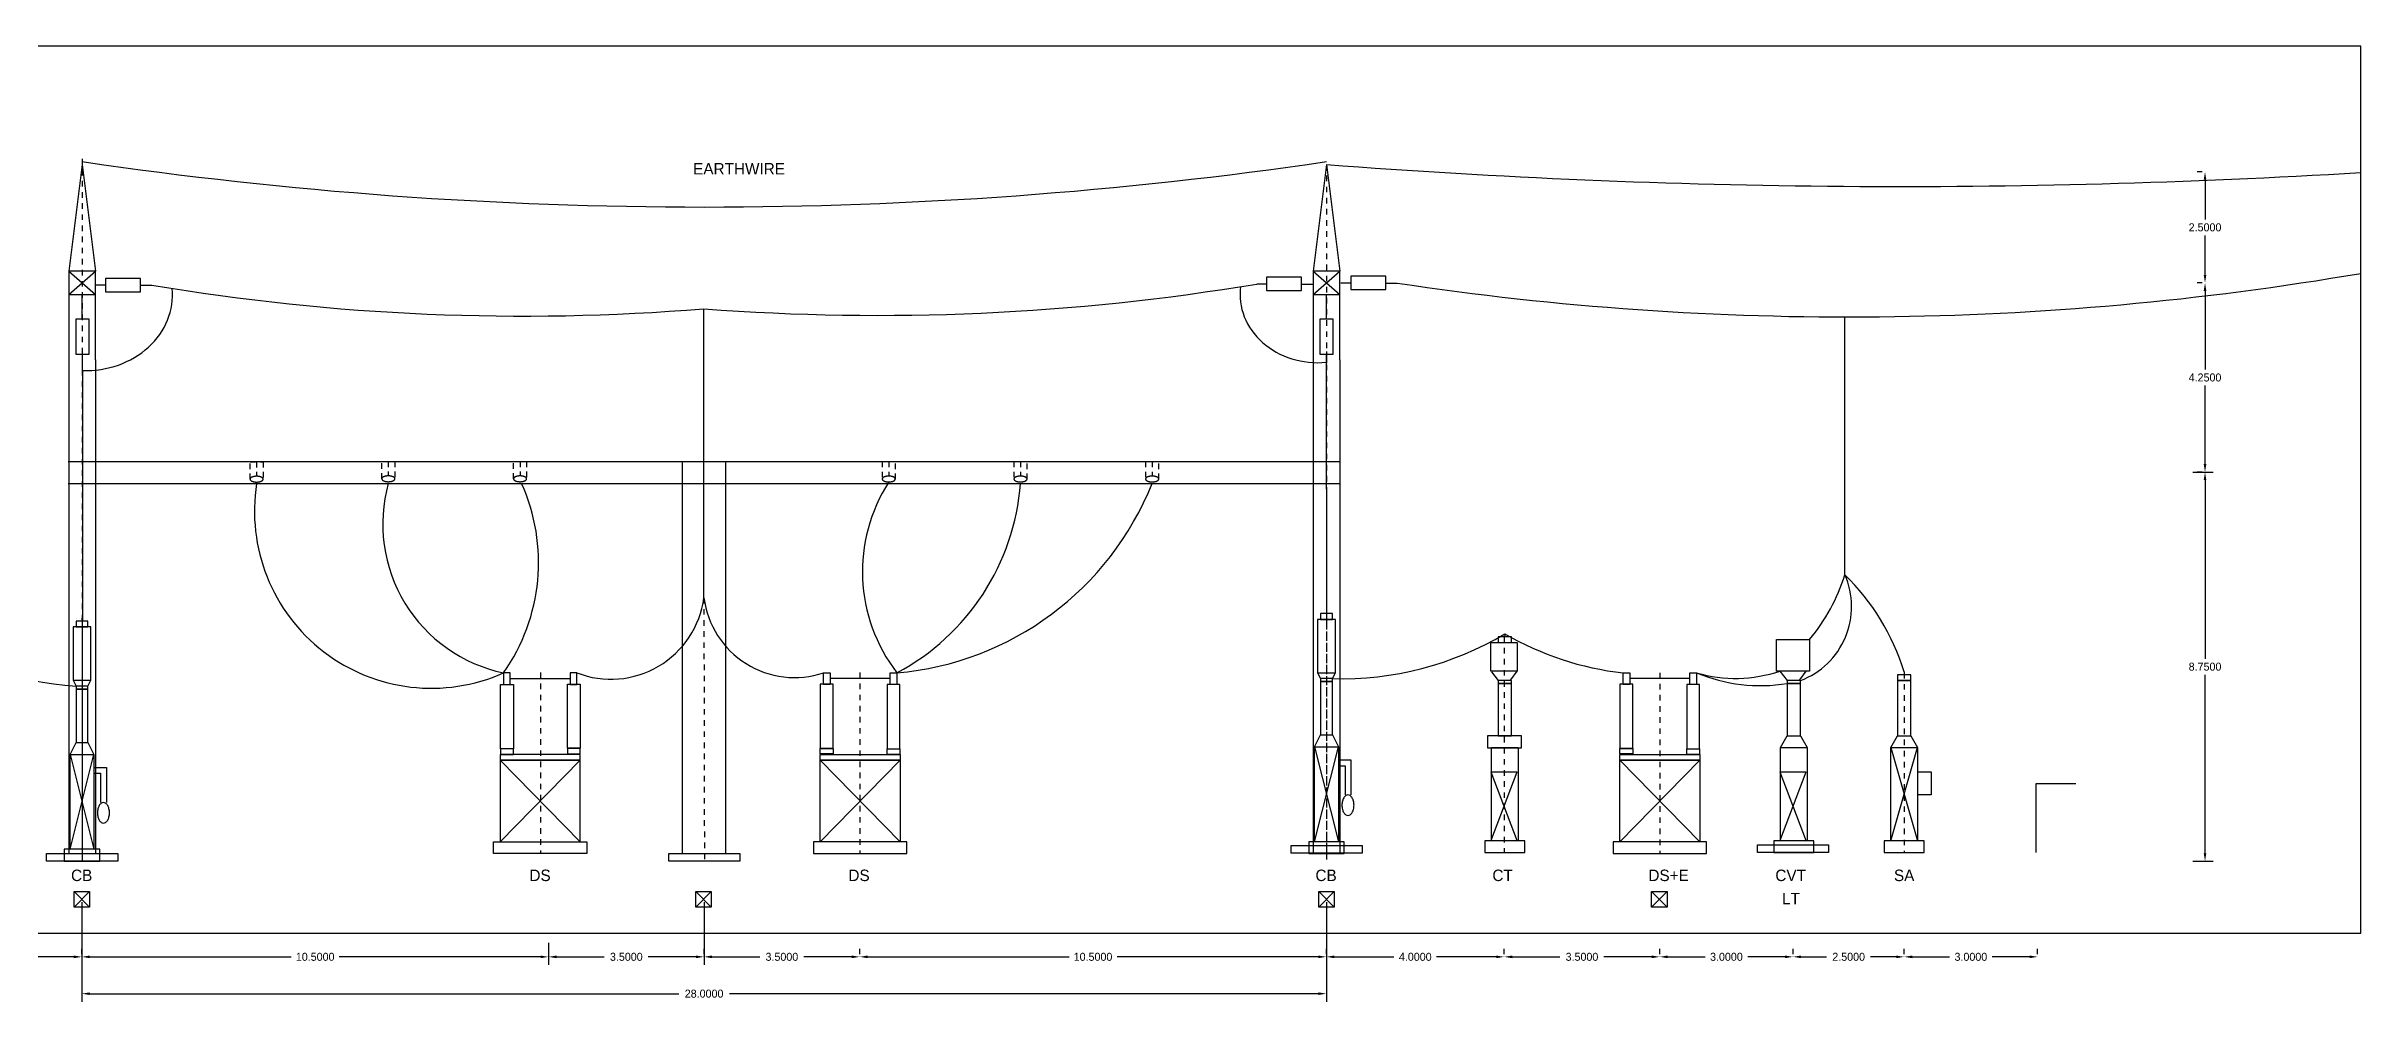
# Model space of a CAD drawing. Extents: x -47.7 to 30.4, y 1.5 to 22.9.
# Drawn here: x -21.6 to 30.4, y 1.5 to 22.9 of the extents above; entities that cross this region are included whole.
import ezdxf

# ---------------------------------------------------------------- set-up
doc = ezdxf.new("R2010")
doc.units = 0
doc.header["$MEASUREMENT"] = 0
doc.linetypes.add('HIDDEN2', pattern=[0.1875, 0.125, -0.0625])
doc.linetypes.add('PUTUS', pattern=[0.25, 0.125, -0.125])
doc.layers.get('0').update_dxf_attribs({"linetype": 'CONTINUOUS'})
doc.layers.get('Defpoints').update_dxf_attribs({"linetype": 'CONTINUOUS'})
doc.dimstyles.get("Standard").update_dxf_attribs({"dimtxt": 0.18, "dimasz": 0.18, "dimexe": 0.18, "dimexo": 0.0625, "dimgap": 0.09, "dimtad": 0, "dimtih": 1, "dimtoh": 1, "dimdec": 4, "dimzin": 0, "dimdsep": 46, "dimtxsty": 'Standard', "dimcen": 0.09, "dimadec": 0, "dimazin": 0, "dimtfac": 1, "dimtdec": 4, "dimtofl": 0, "dimtmove": 0, "dimatfit": 3, "dimfxl": 1, "dimtolj": 1, "dimtzin": 0, "dimarcsym": 0})

# ---------------------------------------------------------------- blocks, each defined once
blk = doc.blocks.new('*D8')
at = {"color": 0, "lineweight": -2, "transparency": 16777216}
for p, q in [((-20.826, 3.704), (-20.826, 1.467)), ((7.174, 3.704), (7.174, 1.467)), ((-20.646, 1.647), (-7.396, 1.647)), ((6.994, 1.647), (-6.256, 1.647))]:
    blk.add_line(p, q, dxfattribs=at)
at = {"color": 0, "transparency": 16777216}
for points in [[(-20.646, 1.677), (-20.646, 1.617), (-20.826, 1.647)], [(6.994, 1.677), (6.994, 1.617), (7.174, 1.647)]]:
    blk.add_solid(points, dxfattribs=at)
at = {"layer": 'Defpoints', "color": 0, "transparency": 16777216}
for p in [(-20.826, 3.767), (7.174, 3.767), (7.174, 1.647)]:
    blk.add_point(p, dxfattribs=at)
at = {"color": 0, "transparency": 16777216, "insert": (-6.826, 1.647), "char_height": 0.18, "attachment_point": 5}
blk.add_mtext('\\A1;28.0000', dxfattribs=at)
blk = doc.blocks.new('*D33')
at = {"color": 0, "lineweight": -2, "transparency": 16777216}
for p, q in [((-20.826, 3.704), (-20.826, 2.295)), ((-10.326, 2.793), (-10.326, 2.295)), ((-20.646, 2.475), (-16.116, 2.475)), ((-10.506, 2.475), (-15.036, 2.475))]:
    blk.add_line(p, q, dxfattribs=at)
at = {"color": 0, "transparency": 16777216}
for points in [[(-20.646, 2.505), (-20.646, 2.445), (-20.826, 2.475)], [(-10.506, 2.505), (-10.506, 2.445), (-10.326, 2.475)]]:
    blk.add_solid(points, dxfattribs=at)
at = {"layer": 'Defpoints', "color": 0, "transparency": 16777216}
for p in [(-20.826, 3.767), (-10.326, 2.855), (-10.326, 2.475)]:
    blk.add_point(p, dxfattribs=at)
at = {"color": 0, "transparency": 16777216, "insert": (-15.576, 2.475), "char_height": 0.18, "attachment_point": 5}
blk.add_mtext('\\A1;10.5000', dxfattribs=at)
blk = doc.blocks.new('*D34')
at = {"color": 0, "lineweight": -2, "transparency": 16777216}
for p, q in [((-6.826, 3.704), (-6.826, 2.295)), ((-10.326, 2.793), (-10.326, 2.295)), ((-10.146, 2.475), (-9.071, 2.475)), ((-7.006, 2.475), (-8.081, 2.475))]:
    blk.add_line(p, q, dxfattribs=at)
at = {"color": 0, "transparency": 16777216}
for points in [[(-10.146, 2.505), (-10.146, 2.445), (-10.326, 2.475)], [(-7.006, 2.505), (-7.006, 2.445), (-6.826, 2.475)]]:
    blk.add_solid(points, dxfattribs=at)
at = {"layer": 'Defpoints', "color": 0, "transparency": 16777216}
for p in [(-6.826, 3.767), (-10.326, 2.855), (-6.826, 2.475)]:
    blk.add_point(p, dxfattribs=at)
at = {"color": 0, "transparency": 16777216, "insert": (-8.576, 2.475), "char_height": 0.18, "attachment_point": 5}
blk.add_mtext('\\A1;3.5000', dxfattribs=at)
blk = doc.blocks.new('*D36')
at = {"color": 0, "lineweight": -2, "transparency": 16777216}
for p, q in [((-3.326, 2.538), (-3.326, 2.655)), ((7.174, 2.538), (7.174, 2.655)), ((-3.146, 2.475), (1.384, 2.475)), ((6.994, 2.475), (2.464, 2.475))]:
    blk.add_line(p, q, dxfattribs=at)
at = {"color": 0, "transparency": 16777216}
for points in [[(-3.146, 2.505), (-3.146, 2.445), (-3.326, 2.475)], [(6.994, 2.505), (6.994, 2.445), (7.174, 2.475)]]:
    blk.add_solid(points, dxfattribs=at)
at = {"layer": 'Defpoints', "color": 0, "transparency": 16777216}
for p in [(-3.326, 2.475), (-3.326, 2.475), (7.174, 2.475)]:
    blk.add_point(p, dxfattribs=at)
at = {"color": 0, "transparency": 16777216, "insert": (1.924, 2.475), "char_height": 0.18, "attachment_point": 5}
blk.add_mtext('\\A1;10.5000', dxfattribs=at)
blk = doc.blocks.new('*D37')
at = {"color": 0, "lineweight": -2, "transparency": 16777216}
for p, q in [((-6.826, 2.538), (-6.826, 2.655)), ((-3.326, 2.538), (-3.326, 2.655)), ((-6.646, 2.475), (-5.571, 2.475)), ((-3.506, 2.475), (-4.581, 2.475))]:
    blk.add_line(p, q, dxfattribs=at)
at = {"color": 0, "transparency": 16777216}
for points in [[(-6.646, 2.505), (-6.646, 2.445), (-6.826, 2.475)], [(-3.506, 2.505), (-3.506, 2.445), (-3.326, 2.475)]]:
    blk.add_solid(points, dxfattribs=at)
at = {"layer": 'Defpoints', "color": 0, "transparency": 16777216}
for p in [(-6.826, 2.475), (-6.826, 2.475), (-3.326, 2.475)]:
    blk.add_point(p, dxfattribs=at)
at = {"color": 0, "transparency": 16777216, "insert": (-5.076, 2.475), "char_height": 0.18, "attachment_point": 5}
blk.add_mtext('\\A1;3.5000', dxfattribs=at)
blk = doc.blocks.new('*D38')
at = {"color": 0, "lineweight": -2, "transparency": 16777216}
for p, q in [((-24.826, 2.538), (-24.826, 2.655)), ((-20.826, 2.538), (-20.826, 2.655)), ((-24.646, 2.475), (-23.306, 2.475)), ((-21.006, 2.475), (-22.346, 2.475))]:
    blk.add_line(p, q, dxfattribs=at)
at = {"color": 0, "transparency": 16777216}
for points in [[(-24.646, 2.505), (-24.646, 2.445), (-24.826, 2.475)], [(-21.006, 2.505), (-21.006, 2.445), (-20.826, 2.475)]]:
    blk.add_solid(points, dxfattribs=at)
at = {"layer": 'Defpoints', "color": 0, "transparency": 16777216}
for p in [(-24.826, 2.475), (-24.826, 2.475), (-20.826, 2.475)]:
    blk.add_point(p, dxfattribs=at)
at = {"color": 0, "transparency": 16777216, "insert": (-22.826, 2.475), "char_height": 0.18, "attachment_point": 5}
blk.add_mtext('\\A1;4.0000', dxfattribs=at)
blk = doc.blocks.new('*D43')
at = {"color": 0, "lineweight": -2, "transparency": 16777216}
for p, q in [((7.174, 2.538), (7.174, 2.655)), ((11.174, 2.538), (11.174, 2.655)), ((7.354, 2.475), (8.694, 2.475)), ((10.994, 2.475), (9.654, 2.475))]:
    blk.add_line(p, q, dxfattribs=at)
at = {"color": 0, "transparency": 16777216}
for points in [[(7.354, 2.505), (7.354, 2.445), (7.174, 2.475)], [(10.994, 2.505), (10.994, 2.445), (11.174, 2.475)]]:
    blk.add_solid(points, dxfattribs=at)
at = {"layer": 'Defpoints', "color": 0, "transparency": 16777216}
for p in [(7.174, 2.475), (11.174, 2.475), (11.174, 2.475)]:
    blk.add_point(p, dxfattribs=at)
at = {"color": 0, "transparency": 16777216, "insert": (9.174, 2.475), "char_height": 0.18, "attachment_point": 5}
blk.add_mtext('\\A1;4.0000', dxfattribs=at)
blk = doc.blocks.new('*D44')
at = {"color": 0, "lineweight": -2, "transparency": 16777216}
for p, q in [((11.174, 2.538), (11.174, 2.655)), ((14.674, 2.538), (14.674, 2.655)), ((11.354, 2.475), (12.429, 2.475)), ((14.494, 2.475), (13.419, 2.475))]:
    blk.add_line(p, q, dxfattribs=at)
at = {"color": 0, "transparency": 16777216}
for points in [[(11.354, 2.505), (11.354, 2.445), (11.174, 2.475)], [(14.494, 2.505), (14.494, 2.445), (14.674, 2.475)]]:
    blk.add_solid(points, dxfattribs=at)
at = {"layer": 'Defpoints', "color": 0, "transparency": 16777216}
for p in [(11.174, 2.475), (14.674, 2.475), (14.674, 2.475)]:
    blk.add_point(p, dxfattribs=at)
at = {"color": 0, "transparency": 16777216, "insert": (12.924, 2.475), "char_height": 0.18, "attachment_point": 5}
blk.add_mtext('\\A1;3.5000', dxfattribs=at)
blk = doc.blocks.new('*D45')
at = {"color": 0, "lineweight": -2, "transparency": 16777216}
for p, q in [((14.674, 2.538), (14.674, 2.655)), ((17.674, 2.538), (17.674, 2.655)), ((14.854, 2.475), (15.694, 2.475)), ((17.494, 2.475), (16.654, 2.475))]:
    blk.add_line(p, q, dxfattribs=at)
at = {"color": 0, "transparency": 16777216}
for points in [[(14.854, 2.505), (14.854, 2.445), (14.674, 2.475)], [(17.494, 2.505), (17.494, 2.445), (17.674, 2.475)]]:
    blk.add_solid(points, dxfattribs=at)
at = {"layer": 'Defpoints', "color": 0, "transparency": 16777216}
for p in [(14.674, 2.475), (17.674, 2.475), (17.674, 2.475)]:
    blk.add_point(p, dxfattribs=at)
at = {"color": 0, "transparency": 16777216, "insert": (16.174, 2.475), "char_height": 0.18, "attachment_point": 5}
blk.add_mtext('\\A1;3.0000', dxfattribs=at)
blk = doc.blocks.new('*D46')
at = {"color": 0, "lineweight": -2, "transparency": 16777216}
for p, q in [((17.674, 2.538), (17.674, 2.655)), ((20.174, 2.538), (20.174, 2.655)), ((17.854, 2.475), (18.429, 2.475)), ((19.994, 2.475), (19.419, 2.475))]:
    blk.add_line(p, q, dxfattribs=at)
at = {"color": 0, "transparency": 16777216}
for points in [[(17.854, 2.505), (17.854, 2.445), (17.674, 2.475)], [(19.994, 2.505), (19.994, 2.445), (20.174, 2.475)]]:
    blk.add_solid(points, dxfattribs=at)
at = {"layer": 'Defpoints', "color": 0, "transparency": 16777216}
for p in [(17.674, 2.475), (20.174, 2.475), (20.174, 2.475)]:
    blk.add_point(p, dxfattribs=at)
at = {"color": 0, "transparency": 16777216, "insert": (18.924, 2.475), "char_height": 0.18, "attachment_point": 5}
blk.add_mtext('\\A1;2.5000', dxfattribs=at)
blk = doc.blocks.new('*D47')
at = {"color": 0, "lineweight": -2, "transparency": 16777216}
for p, q in [((20.174, 2.538), (20.174, 2.655)), ((23.174, 2.538), (23.174, 2.655)), ((20.354, 2.475), (21.194, 2.475)), ((22.994, 2.475), (22.154, 2.475))]:
    blk.add_line(p, q, dxfattribs=at)
at = {"color": 0, "transparency": 16777216}
for points in [[(20.354, 2.505), (20.354, 2.445), (20.174, 2.475)], [(22.994, 2.505), (22.994, 2.445), (23.174, 2.475)]]:
    blk.add_solid(points, dxfattribs=at)
at = {"layer": 'Defpoints', "color": 0, "transparency": 16777216}
for p in [(20.174, 2.475), (23.174, 2.475), (23.174, 2.475)]:
    blk.add_point(p, dxfattribs=at)
at = {"color": 0, "transparency": 16777216, "insert": (21.674, 2.475), "char_height": 0.18, "attachment_point": 5}
blk.add_mtext('\\A1;3.0000', dxfattribs=at)
blk = doc.blocks.new('*D19')
at = {"color": 0, "lineweight": -2, "transparency": 16777216}
for p, q in [((26.671, 13.372), (27.122, 13.372)), ((26.942, 13.192), (26.942, 9.177)), ((26.942, 4.802), (26.942, 8.817)), ((26.671, 4.622), (27.122, 4.622))]:
    blk.add_line(p, q, dxfattribs=at)
at = {"color": 0, "transparency": 16777216}
for points in [[(26.912, 13.192), (26.972, 13.192), (26.942, 13.372)], [(26.912, 4.802), (26.972, 4.802), (26.942, 4.622)]]:
    blk.add_solid(points, dxfattribs=at)
at = {"layer": 'Defpoints', "color": 0, "transparency": 16777216}
for p in [(26.608, 13.372), (26.942, 13.372), (26.608, 4.622)]:
    blk.add_point(p, dxfattribs=at)
at = {"color": 0, "transparency": 16777216, "insert": (26.942, 8.997), "char_height": 0.18, "attachment_point": 5}
blk.add_mtext('\\A1;8.7500', dxfattribs=at)
blk = doc.blocks.new('*D20')
at = {"color": 0, "lineweight": -2, "transparency": 16777216}
for p, q in [((26.879, 17.622), (26.762, 17.622)), ((26.942, 17.442), (26.942, 15.677)), ((26.942, 13.552), (26.942, 15.317)), ((26.879, 13.372), (26.762, 13.372))]:
    blk.add_line(p, q, dxfattribs=at)
at = {"color": 0, "transparency": 16777216}
for points in [[(26.912, 17.442), (26.972, 17.442), (26.942, 17.622)], [(26.912, 13.552), (26.972, 13.552), (26.942, 13.372)]]:
    blk.add_solid(points, dxfattribs=at)
at = {"layer": 'Defpoints', "color": 0, "transparency": 16777216}
for p in [(26.942, 17.622), (26.942, 17.622), (26.942, 13.372)]:
    blk.add_point(p, dxfattribs=at)
at = {"color": 0, "transparency": 16777216, "insert": (26.942, 15.497), "char_height": 0.18, "attachment_point": 5}
blk.add_mtext('\\A1;4.2500', dxfattribs=at)
blk = doc.blocks.new('*D21')
at = {"color": 0, "lineweight": -2, "transparency": 16777216}
for p, q in [((26.879, 20.122), (26.762, 20.122)), ((26.942, 19.942), (26.942, 19.052)), ((26.942, 17.802), (26.942, 18.692)), ((26.879, 17.622), (26.762, 17.622))]:
    blk.add_line(p, q, dxfattribs=at)
at = {"color": 0, "transparency": 16777216}
for points in [[(26.912, 19.942), (26.972, 19.942), (26.942, 20.122)], [(26.912, 17.802), (26.972, 17.802), (26.942, 17.622)]]:
    blk.add_solid(points, dxfattribs=at)
at = {"layer": 'Defpoints', "color": 0, "transparency": 16777216}
for p in [(26.942, 20.122), (26.942, 20.122), (26.942, 17.622)]:
    blk.add_point(p, dxfattribs=at)
at = {"color": 0, "transparency": 16777216, "insert": (26.942, 18.872), "char_height": 0.18, "attachment_point": 5}
blk.add_mtext('\\A1;2.5000', dxfattribs=at)

msp = doc.modelspace()

# ---------------------------------------------------------------- linework, layer by layer
at = {"linetype": 'Continuous'}
for p, q in [((30.44455, 22.9415), (-47.67067, 22.9415)), ((30.44455, 3.00699), (30.44455, 22.9415)), ((10.79744, 7.44259), (10.79744, 7.17666)), ((11.56604, 7.44259), (10.79744, 7.44259)), ((11.56604, 7.17666), (11.56604, 7.44259)), ((-11.11508, 7.14957), (-11.40559, 7.14957)), ((-11.40559, 7.14957), (-11.40559, 7.025)), ((-11.40559, 7.025), (-11.11508, 7.025)), ((-11.11508, 7.025), (-11.11508, 7.14957)), ((-9.61243, 7.16161), (-9.90294, 7.16161)), ((-9.90294, 7.16161), (-9.90294, 7.03704)), ((-9.90294, 7.03704), (-9.61243, 7.03704)), ((-9.61243, 7.03704), (-9.61243, 7.16161)), ((-4.21194, 7.03704), (-4.21194, 7.16161)), ((-4.21194, 7.16161), (-3.92143, 7.16161)), ((-3.92143, 7.03704), (-4.21194, 7.03704)), ((-3.92143, 7.16161), (-3.92143, 7.03704)), ((-2.7093, 7.025), (-2.7093, 7.14957)), ((-2.7093, 7.14957), (-2.41879, 7.14957)), ((-2.41879, 7.025), (-2.7093, 7.025)), ((-2.41879, 7.14957), (-2.41879, 7.025)), ((10.79744, 7.17666), (11.56604, 7.17666)), ((13.77747, 7.03704), (13.77747, 7.16161)), ((13.77747, 7.16161), (14.06798, 7.16161)), ((14.06798, 7.03704), (13.77747, 7.03704)), ((14.06798, 7.16161), (14.06798, 7.03704)), ((15.28011, 7.025), (15.28011, 7.14957)), ((15.28011, 7.14957), (15.57063, 7.14957)), ((15.57063, 7.025), (15.28011, 7.025)), ((15.57063, 7.14957), (15.57063, 7.025)), ((-47.67067, 3.00699), (30.44455, 3.00699))]:
    msp.add_line(p, q, dxfattribs=at)
at = {"linetype": 'PUTUS'}
for p, q in [((-20.81874, 20.4146), (-20.81874, 4.62233)), ((7.18007, 20.28516), (7.18007, 4.62233)), ((-6.83119, 10.54372), (-6.81933, 4.62233)), ((-20.82016, 10.03328), (-20.82016, 4.62827)), ((7.17995, 10.20433), (7.17995, 4.79931)), ((11.17449, 9.67129), (11.17449, 4.82133)), ((-10.50551, 8.86665), (-10.50551, 4.79459)), ((-3.32551, 8.86665), (-3.32551, 4.79459)), ((14.67449, 8.86085), (14.67449, 4.796)), ((20.17449, 8.85684), (20.17449, 4.81864))]:
    msp.add_line(p, q, dxfattribs=at)
at = {"color": 7}
for p, q in [((-20.81874, 20.28516), (-21.11873, 17.88446)), ((-20.81874, 20.28516), (-20.51875, 17.88446)), ((7.18007, 20.28516), (6.88008, 17.88446)), ((7.18007, 20.28516), (7.48006, 17.88446)), ((-20.29492, 17.57366), (-20.51875, 17.57366)), ((-19.50854, 17.57366), (-19.24989, 17.57366)), ((5.83062, 17.59892), (5.60679, 17.59892)), ((6.617, 17.59892), (6.87566, 17.59892)), ((7.72266, 17.61992), (7.49883, 17.61992)), ((8.50904, 17.61992), (8.76769, 17.61992)), ((-21.11873, 15.89374), (-21.11873, 4.79708)), ((-21.11873, 15.89374), (-21.11873, 4.79708)), ((-20.51875, 15.89374), (-20.51875, 4.79708)), ((-20.51875, 15.89374), (-20.51875, 4.79708)), ((6.88008, 15.89374), (6.88008, 4.79708)), ((7.18007, 15.71217), (7.18007, 15.89374)), ((7.48006, 15.89374), (7.48006, 4.79708)), ((-7.32077, 13.60055), (-7.32077, 4.79708)), ((-6.34161, 13.60055), (-6.34161, 4.79708))]:
    msp.add_line(p, q, dxfattribs=at)
for p, q in [((-21.11873, 17.88446), (-21.11873, 17.36021)), ((-20.51875, 17.88446), (-21.11873, 17.88446)), ((-21.11873, 17.88446), (-20.51875, 17.36021)), ((-21.11873, 17.36021), (-20.51875, 17.88446)), ((-20.51875, 17.36021), (-20.51875, 17.88446)), ((6.88008, 17.88446), (6.88008, 17.36021)), ((7.48006, 17.88446), (6.88008, 17.88446)), ((6.88008, 17.88446), (7.48006, 17.36021)), ((6.88008, 17.36021), (7.48006, 17.88446)), ((7.48006, 17.36021), (7.48006, 17.88446)), ((-21.11873, 17.36021), (-21.11873, 15.89374)), ((-21.11873, 17.36021), (-20.51875, 17.36021)), ((-20.51875, 15.89374), (-20.51875, 17.36021)), ((6.88008, 17.36021), (6.88008, 15.89374)), ((6.88008, 17.36021), (7.48006, 17.36021)), ((7.48006, 15.89374), (7.48006, 17.36021)), ((7.18007, 16.08092), (7.18007, 15.82203)), ((-21.12986, 13.60866), (7.46892, 13.60866)), ((-21.12986, 13.11777), (7.46892, 13.11777)), ((-20.95614, 10.09012), (-20.95614, 10.09012)), ((-20.95614, 10.09012), (-20.95614, 10.09012)), ((-20.95614, 10.09012), (-20.95614, 10.09012)), ((-20.95614, 10.09012), (-20.95614, 10.09012)), ((-20.95614, 10.02348), (-20.95614, 9.89021)), ((-20.68923, 10.02348), (-20.95614, 10.02348)), ((-20.82269, 10.09012), (-20.82269, 10.02348)), ((-20.68923, 9.89021), (-20.68923, 10.02348)), ((7.04396, 10.26116), (7.04396, 10.26116)), ((7.04396, 10.26116), (7.04396, 10.26116)), ((7.04396, 10.26116), (7.04396, 10.26116)), ((7.04396, 10.26116), (7.04396, 10.26116)), ((7.04396, 10.19453), (7.04396, 10.06126)), ((7.31087, 10.19453), (7.04396, 10.19453)), ((7.04396, 10.06126), (7.31087, 10.06126)), ((7.17742, 10.26116), (7.17742, 10.19453)), ((7.31087, 10.06126), (7.31087, 10.19453)), ((-20.95614, 9.89021), (-20.68923, 9.89021)), ((11.0397, 9.73408), (11.0397, 9.73408)), ((11.0397, 9.73408), (11.0397, 9.73408)), ((11.0397, 9.73408), (11.0397, 9.73408)), ((11.0397, 9.73408), (11.0397, 9.73408)), ((11.0397, 9.66855), (11.0397, 9.53748)), ((11.33969, 9.66855), (11.0397, 9.66855)), ((11.0397, 9.53748), (11.33969, 9.53748)), ((11.1897, 9.73408), (11.1897, 9.66855)), ((11.33969, 9.53748), (11.33969, 9.66855)), ((-11.33666, 8.85952), (-11.33666, 8.59739)), ((-11.18667, 8.85952), (-11.33666, 8.85952)), ((-11.18667, 8.59739), (-11.18667, 8.85952)), ((-9.83672, 8.85952), (-9.83672, 8.59739)), ((-9.68673, 8.85952), (-9.83672, 8.85952)), ((-9.68673, 8.59739), (-9.68673, 8.85952)), ((-4.13764, 8.59739), (-4.13764, 8.85952)), ((-4.13764, 8.85952), (-3.98765, 8.85952)), ((-3.98765, 8.85952), (-3.98765, 8.59739)), ((-2.6377, 8.59739), (-2.6377, 8.85952)), ((-2.6377, 8.85952), (-2.48771, 8.85952)), ((-2.48771, 8.85952), (-2.48771, 8.59739)), ((6.97724, 8.86183), (7.04396, 8.72856)), ((7.31087, 8.72856), (7.3776, 8.86183)), ((10.88971, 8.88217), (11.0397, 8.68558)), ((11.32117, 8.70257), (11.46931, 8.89673)), ((13.85177, 8.59739), (13.85177, 8.85952)), ((13.85177, 8.85952), (14.00176, 8.85952)), ((14.00176, 8.85952), (14.00176, 8.59739)), ((15.35171, 8.59739), (15.35171, 8.85952)), ((15.35171, 8.85952), (15.5017, 8.85952)), ((15.5017, 8.85952), (15.5017, 8.59739)), ((17.37958, 8.89767), (17.54071, 8.68506)), ((17.82263, 8.70257), (17.97077, 8.89673)), ((20.17449, 8.88424), (20.17449, 8.81871)), ((-21.02287, 8.69078), (-20.95614, 8.55751)), ((-20.95614, 8.55751), (-20.95614, 8.49088)), ((-20.68923, 8.55751), (-20.95614, 8.55751)), ((-20.95614, 8.49088), (-20.68923, 8.49088)), ((-20.68923, 8.55751), (-20.62251, 8.69078)), ((-20.68923, 8.49088), (-20.68923, 8.55751)), ((-11.33666, 8.59739), (-11.18667, 8.59739)), ((-11.18667, 8.72845), (-9.83672, 8.72845)), ((-9.83672, 8.59739), (-9.68673, 8.59739)), ((-3.98765, 8.59739), (-4.13764, 8.59739)), ((-2.6377, 8.72845), (-3.98765, 8.72845)), ((-2.48771, 8.59739), (-2.6377, 8.59739)), ((7.04396, 8.72856), (7.04396, 8.66192)), ((7.31087, 8.72856), (7.04396, 8.72856)), ((7.04396, 8.66192), (7.31087, 8.66192)), ((7.31087, 8.66192), (7.31087, 8.72856)), ((11.0397, 8.68558), (11.0397, 8.62004)), ((11.33969, 8.68558), (11.0397, 8.68558)), ((11.0397, 8.62004), (11.33969, 8.62004)), ((11.33969, 8.62004), (11.33969, 8.68558)), ((14.00176, 8.59739), (13.85177, 8.59739)), ((15.35171, 8.72845), (14.00176, 8.72845)), ((15.5017, 8.59739), (15.35171, 8.59739)), ((17.54116, 8.68558), (17.54116, 8.62004)), ((17.84115, 8.68558), (17.54116, 8.68558)), ((17.54116, 8.62004), (17.84115, 8.62004)), ((17.84115, 8.62004), (17.84115, 8.68558)), ((20.01956, 8.81664), (20.01956, 8.68558)), ((20.31954, 8.81664), (20.01956, 8.81664)), ((20.01956, 8.68558), (20.31954, 8.68558)), ((20.31954, 8.68558), (20.31954, 8.81664)), ((-21.0896, 7.0249), (-20.95614, 7.29144)), ((-20.68923, 7.29144), (-20.55578, 7.0249)), ((6.91051, 7.19595), (7.04396, 7.46249)), ((7.31087, 7.46249), (7.44433, 7.19595)), ((17.39116, 7.17835), (17.54116, 7.44048)), ((17.84115, 7.44048), (17.99114, 7.17835)), ((19.86956, 7.17835), (20.01956, 7.44048)), ((20.31954, 7.44048), (20.46954, 7.17835)), ((-11.41166, 7.02464), (-11.41166, 6.89357)), ((-9.61173, 7.02464), (-11.41166, 7.02464)), ((-11.41166, 6.89357), (-9.61173, 6.89357)), ((-9.61173, 6.89357), (-9.61173, 7.02464)), ((-4.21264, 6.89357), (-4.21264, 7.02464)), ((-4.21264, 7.02464), (-2.41271, 7.02464)), ((-2.41271, 6.89357), (-4.21264, 6.89357)), ((-2.41271, 7.02464), (-2.41271, 6.89357)), ((13.77677, 6.89357), (13.77677, 7.02464)), ((13.77677, 7.02464), (15.5767, 7.02464)), ((15.5767, 6.89357), (13.77677, 6.89357)), ((15.5767, 7.02464), (15.5767, 6.89357)), ((20.4825, 6.63145), (20.77878, 6.63145)), ((20.77878, 6.63145), (20.77878, 6.11367)), ((23.14516, 4.81922), (23.14516, 6.37256)), ((23.14516, 6.37256), (24.03401, 6.37256)), ((20.77878, 6.11367), (20.4825, 6.11367)), ((-20.99933, 3.59276), (-20.6517, 3.94039)), ((-20.99933, 3.94039), (-20.6517, 3.59276)), ((-7.01305, 3.59276), (-6.66542, 3.94039)), ((-7.01305, 3.94039), (-6.66542, 3.59276)), ((7.00067, 3.59276), (7.3483, 3.94039)), ((7.00067, 3.94039), (7.3483, 3.59276)), ((14.49115, 3.59276), (14.83878, 3.94039)), ((14.49115, 3.94039), (14.83878, 3.59276))]:
    msp.add_line(p, q)
at = {"color": 131}
for p, q in [((-19.50854, 17.72606), (-20.29492, 17.72606)), ((-20.29492, 17.72606), (-20.29492, 17.42608)), ((-19.50854, 17.42608), (-19.50854, 17.72606)), ((6.617, 17.75132), (5.83062, 17.75132)), ((5.83062, 17.75132), (5.83062, 17.45133)), ((6.617, 17.45133), (6.617, 17.75132)), ((8.50904, 17.77232), (7.72266, 17.77232)), ((7.72266, 17.77232), (7.72266, 17.47234)), ((8.50904, 17.47234), (8.50904, 17.77232)), ((-20.29492, 17.42608), (-19.50854, 17.42608)), ((5.83062, 17.45133), (6.617, 17.45133)), ((7.72266, 17.47234), (8.50904, 17.47234)), ((-20.9607, 16.80859), (-20.9607, 16.02221)), ((-20.66072, 16.80859), (-20.9607, 16.80859)), ((-20.66072, 16.02221), (-20.66072, 16.80859)), ((7.03008, 16.80859), (7.03008, 16.02221)), ((7.33006, 16.80859), (7.03008, 16.80859)), ((7.33006, 16.02221), (7.33006, 16.80859)), ((-20.9607, 16.02221), (-20.66072, 16.02221)), ((7.03008, 16.02221), (7.33006, 16.02221))]:
    msp.add_line(p, q, dxfattribs=at)
at = {"color": 33}
for p, q in [((-20.81874, 16.80859), (-20.81874, 17.36021)), ((7.18007, 16.80859), (7.18007, 17.36021)), ((18.84016, 11.06538), (18.84016, 16.85893)), ((-20.81071, 15.65452), (-20.81071, 16.02221)), ((-20.81071, 11.96916), (-20.81071, 10.03328))]:
    msp.add_line(p, q, dxfattribs=at)
at = {"color": 33, "linetype": 'Continuous'}
for p, q in [((-6.83119, 10.54372), (-6.83119, 17.04272)), ((-20.81071, 15.65452), (-20.81071, 11.96916)), ((7.1665, 16.02221), (7.18007, 9.94309))]:
    msp.add_line(p, q, dxfattribs=at)
at = {"color": 131, "linetype": 'HIDDEN2'}
for p, q in [((-20.81071, 14.92903), (-20.81071, 14.73486)), ((-17.04112, 13.60055), (-16.74484, 13.60055)), ((-17.04112, 13.21221), (-17.04112, 13.60055)), ((-16.89298, 13.60055), (-16.89298, 13.27694)), ((-16.74484, 13.60055), (-16.74484, 13.21221)), ((-14.07828, 13.22017), (-14.07828, 13.6085)), ((-14.07828, 13.6085), (-13.782, 13.6085)), ((-13.93014, 13.6085), (-13.93014, 13.28489)), ((-13.782, 13.6085), (-13.782, 13.22017)), ((-11.11545, 13.6085), (-10.81916, 13.6085)), ((-11.11545, 13.22017), (-11.11545, 13.6085)), ((-10.96731, 13.6085), (-10.96731, 13.28489)), ((-10.81916, 13.6085), (-10.81916, 13.22017)), ((-2.52322, 13.60371), (-2.8195, 13.60371)), ((-2.8195, 13.60371), (-2.8195, 13.21537)), ((-2.67136, 13.60371), (-2.67136, 13.28009)), ((-2.52322, 13.21537), (-2.52322, 13.60371)), ((0.43962, 13.60371), (0.14333, 13.60371)), ((0.14333, 13.60371), (0.14333, 13.21537)), ((0.29147, 13.60371), (0.29147, 13.28009)), ((0.43962, 13.21537), (0.43962, 13.60371)), ((3.40245, 13.60371), (3.10617, 13.60371)), ((3.10617, 13.60371), (3.10617, 13.21537)), ((3.25431, 13.60371), (3.25431, 13.28009)), ((3.40245, 13.21537), (3.40245, 13.60371))]:
    msp.add_line(p, q, dxfattribs=at)
at = {"color": 247}
for p, q in [((6.97724, 10.06126), (6.97724, 8.86183)), ((7.3776, 10.06126), (6.97724, 10.06126)), ((7.3776, 8.86183), (7.3776, 10.06126)), ((-21.02287, 9.89021), (-21.02287, 8.69078)), ((-20.62251, 9.89021), (-21.02287, 9.89021)), ((-20.62251, 8.69078), (-20.62251, 9.89021)), ((10.87675, 8.89673), (10.87675, 9.54396)), ((10.87675, 9.54396), (11.46931, 9.54396)), ((11.46931, 9.54396), (11.46931, 8.89673)), ((17.30413, 8.89673), (17.30413, 9.60868)), ((17.30413, 9.60868), (18.04484, 9.60868)), ((18.04484, 9.60868), (18.04484, 8.89673)), ((6.97724, 8.86183), (7.3776, 8.86183)), ((11.46931, 8.89673), (10.87675, 8.89673)), ((18.04484, 8.89673), (17.30413, 8.89673)), ((-21.02287, 8.69078), (-20.62251, 8.69078)), ((-20.95614, 8.49088), (-20.95614, 7.29144)), ((-20.68923, 8.49088), (-20.95614, 8.49088)), ((-20.68923, 7.29144), (-20.68923, 8.49088)), ((7.04396, 8.66192), (7.04396, 7.46249)), ((7.31087, 8.66192), (7.04396, 8.66192)), ((7.31087, 7.46249), (7.31087, 8.66192)), ((11.0397, 8.62004), (11.0397, 7.44048)), ((11.33969, 8.62004), (11.0397, 8.62004)), ((11.33969, 7.44048), (11.33969, 8.62004)), ((17.54116, 8.62004), (17.54116, 7.44048)), ((17.84115, 8.62004), (17.54116, 8.62004)), ((17.84115, 7.44048), (17.84115, 8.62004)), ((20.01956, 8.68558), (20.01956, 7.44048)), ((20.31954, 8.68558), (20.01956, 8.68558)), ((20.31954, 7.44048), (20.31954, 8.68558)), ((-20.95614, 7.29144), (-20.68923, 7.29144)), ((-20.95614, 7.29144), (-20.68923, 7.29144)), ((7.04396, 7.46249), (7.31087, 7.46249)), ((7.04396, 7.46249), (7.31087, 7.46249)), ((11.0397, 7.44048), (11.33969, 7.44048)), ((11.0397, 7.44048), (11.33969, 7.44048)), ((11.0397, 7.44048), (11.33969, 7.44048)), ((17.54116, 7.44048), (17.84115, 7.44048)), ((17.54116, 7.44048), (17.84115, 7.44048)), ((17.54116, 7.44048), (17.84115, 7.44048)), ((20.01956, 7.44048), (20.31954, 7.44048)), ((20.01956, 7.44048), (20.31954, 7.44048)), ((7.46245, 6.90308), (7.72607, 6.90308)), ((7.46245, 6.77146), (7.59426, 6.77146)), ((7.59426, 6.77146), (7.59426, 6.11333)), ((7.72607, 6.90308), (7.72607, 6.11333)), ((-20.53766, 6.73204), (-20.27404, 6.73204)), ((-20.53766, 6.60041), (-20.40585, 6.60041)), ((-20.40585, 6.60041), (-20.40585, 5.94229)), ((-20.27404, 6.73204), (-20.27404, 5.94229))]:
    msp.add_line(p, q, dxfattribs=at)
at = {"color": 247, "linetype": 'Continuous'}
for p, q in [((-11.40503, 7.14993), (-11.40503, 8.59446)), ((-11.40503, 8.59446), (-11.11553, 8.59446)), ((-11.11553, 8.59446), (-11.11553, 7.14993)), ((-9.90238, 7.16197), (-9.90238, 8.6065)), ((-9.90238, 8.6065), (-9.61288, 8.6065)), ((-9.61288, 8.6065), (-9.61288, 7.16197)), ((-3.92199, 8.6065), (-4.21149, 8.6065)), ((-4.21149, 8.6065), (-4.21149, 7.16197)), ((-3.92199, 7.16197), (-3.92199, 8.6065)), ((-2.41934, 8.59446), (-2.70884, 8.59446)), ((-2.70884, 8.59446), (-2.70884, 7.14993)), ((-2.41934, 7.14993), (-2.41934, 8.59446)), ((14.06742, 8.6065), (13.77792, 8.6065)), ((13.77792, 8.6065), (13.77792, 7.16197)), ((14.06742, 7.16197), (14.06742, 8.6065)), ((15.57007, 8.59446), (15.28057, 8.59446)), ((15.28057, 8.59446), (15.28057, 7.14993)), ((15.57007, 7.14993), (15.57007, 8.59446)), ((-11.11553, 7.14993), (-11.40503, 7.14993)), ((-9.61288, 7.16197), (-9.90238, 7.16197)), ((-4.21149, 7.16197), (-3.92199, 7.16197)), ((-2.70884, 7.14993), (-2.41934, 7.14993)), ((13.77792, 7.16197), (14.06742, 7.16197)), ((15.28057, 7.14993), (15.57007, 7.14993))]:
    msp.add_line(p, q, dxfattribs=at)
at = {"color": 15}
for p, q in [((-21.0896, 4.89258), (-20.55578, 7.0249)), ((-21.0896, 7.0249), (-20.55578, 4.89258)), ((-21.0896, 4.89258), (-21.0896, 7.0249)), ((-21.0896, 7.0249), (-20.55578, 7.0249)), ((-20.55578, 7.0249), (-20.55578, 4.89258)), ((-11.41166, 6.89357), (-11.41166, 5.05869)), ((-9.61173, 6.89357), (-11.41166, 6.89357)), ((-11.41166, 6.89357), (-9.61173, 5.05869)), ((-11.41166, 5.05869), (-9.61173, 6.89357)), ((-9.61173, 5.05869), (-9.61173, 6.89357)), ((-4.21264, 5.05869), (-4.21264, 6.89357)), ((-4.21264, 6.89357), (-2.41271, 6.89357)), ((-2.41271, 6.89357), (-4.21264, 5.05869)), ((-2.41271, 5.05869), (-4.21264, 6.89357)), ((-2.41271, 6.89357), (-2.41271, 5.05869)), ((6.91051, 5.06362), (7.44433, 7.19595)), ((6.91051, 7.19595), (7.44433, 5.06362)), ((6.91051, 5.06362), (6.91051, 7.19595)), ((6.91051, 7.19595), (7.44433, 7.19595)), ((7.44433, 7.19595), (7.44433, 5.06362)), ((10.88971, 5.08135), (10.88971, 7.17835)), ((10.88971, 7.17835), (11.48968, 7.17835)), ((11.48968, 7.17835), (11.48968, 5.08135)), ((13.77677, 5.05869), (13.77677, 6.89357)), ((13.77677, 6.89357), (15.5767, 6.89357)), ((15.5767, 6.89357), (13.77677, 5.05869)), ((15.5767, 5.05869), (13.77677, 6.89357)), ((15.5767, 6.89357), (15.5767, 5.05869)), ((17.39116, 5.08135), (17.39116, 7.17835)), ((17.39116, 7.17835), (17.99114, 7.17835)), ((17.99114, 7.17835), (17.99114, 5.08135)), ((19.86956, 5.08135), (19.86956, 7.17835)), ((19.86956, 7.17835), (20.46954, 7.17835)), ((19.86956, 5.08135), (20.46954, 7.17835)), ((19.86956, 7.17835), (20.46954, 5.08135)), ((20.46954, 7.17835), (20.46954, 5.08135)), ((-21.61871, 4.62233), (-21.61871, 4.79708)), ((-21.61871, 4.79708), (-20.01877, 4.79708)), ((-21.61871, 4.62233), (-21.61871, 4.79708)), ((-21.61871, 4.79708), (-20.01877, 4.79708)), ((-21.22305, 4.89258), (-21.22305, 4.62604)), ((-20.42232, 4.89258), (-21.22305, 4.89258)), ((-20.55578, 4.89258), (-21.0896, 4.89258)), ((-20.42232, 4.62604), (-20.42232, 4.89258)), ((-20.01877, 4.79708), (-20.01877, 4.62233)), ((-20.01877, 4.79708), (-20.01877, 4.62233)), ((-11.56165, 4.79657), (-11.56165, 5.05869)), ((-11.56165, 5.05869), (-9.46174, 5.05869)), ((-9.46174, 4.79657), (-11.56165, 4.79657)), ((-11.41166, 5.05869), (-9.61173, 5.05869)), ((-9.46174, 5.05869), (-9.46174, 4.79657)), ((-7.6193, 4.62233), (-7.6193, 4.79708)), ((-7.6193, 4.79708), (-6.01937, 4.79708)), ((-6.01937, 4.79708), (-6.01937, 4.62233)), ((-4.36263, 5.05869), (-4.36263, 4.79657)), ((-2.26272, 5.05869), (-4.36263, 5.05869)), ((-4.36263, 4.79657), (-2.26272, 4.79657)), ((-2.41271, 5.05869), (-4.21264, 5.05869)), ((-2.26272, 4.79657), (-2.26272, 5.05869)), ((6.38011, 4.80455), (6.38011, 4.97931)), ((6.38011, 4.97931), (7.98004, 4.97931)), ((7.98004, 4.80455), (6.38011, 4.80455)), ((6.77705, 5.06362), (6.77705, 4.79708)), ((7.57778, 5.06362), (6.77705, 5.06362)), ((6.77705, 4.79708), (7.57778, 4.79708)), ((7.44433, 5.06362), (6.91051, 5.06362)), ((7.57778, 4.79708), (7.57778, 5.06362)), ((7.98004, 4.97931), (7.98004, 4.80455)), ((10.73971, 5.08135), (10.73971, 4.81922)), ((11.63968, 5.08135), (10.73971, 5.08135)), ((10.73971, 4.81922), (11.63968, 4.81922)), ((11.48968, 5.08135), (10.88971, 5.08135)), ((11.63968, 4.81922), (11.63968, 5.08135)), ((13.62678, 5.05869), (13.62678, 4.79657)), ((15.72669, 5.05869), (13.62678, 5.05869)), ((13.62678, 4.79657), (15.72669, 4.79657)), ((15.5767, 5.05869), (13.77677, 5.05869)), ((15.72669, 4.79657), (15.72669, 5.05869)), ((16.87452, 4.81922), (16.87452, 4.99397)), ((16.87452, 4.99397), (18.47445, 4.99397)), ((18.47445, 4.81922), (16.87452, 4.81922)), ((17.24117, 5.08135), (17.24117, 4.81922)), ((18.14113, 5.08135), (17.24117, 5.08135)), ((17.24117, 4.81922), (18.14113, 4.81922)), ((17.99114, 5.08135), (17.39116, 5.08135)), ((18.14113, 4.81922), (18.14113, 5.08135)), ((18.47445, 4.99397), (18.47445, 4.81922)), ((19.71957, 5.08135), (19.71957, 4.81922)), ((20.61953, 5.08135), (19.71957, 5.08135)), ((19.71957, 4.81922), (20.61953, 4.81922)), ((20.46954, 5.08135), (19.86956, 5.08135)), ((20.61953, 4.81922), (20.61953, 5.08135)), ((-20.01877, 4.62233), (-21.61871, 4.62233)), ((-20.01877, 4.62233), (-21.61871, 4.62233)), ((-21.22305, 4.62604), (-20.42232, 4.62604)), ((-6.01937, 4.62233), (-7.6193, 4.62233))]:
    msp.add_line(p, q, dxfattribs=at)
at = {"color": 15, "linetype": 'Continuous'}
for p, q in [((10.87675, 5.07811), (11.46931, 6.63145)), ((10.87675, 6.63145), (11.46931, 5.07811)), ((10.87675, 6.63145), (11.46931, 6.63145)), ((17.3782, 5.07811), (17.97077, 6.63145)), ((17.3782, 6.63145), (17.97077, 5.07811)), ((17.3782, 6.63145), (17.97077, 6.63145))]:
    msp.add_line(p, q, dxfattribs=at)
for points in [[(-20.99933, 3.59276), (-20.99933, 3.94039), (-20.6517, 3.94039), (-20.6517, 3.59276)], [(-7.01305, 3.59276), (-7.01305, 3.94039), (-6.66542, 3.94039), (-6.66542, 3.59276)], [(7.00067, 3.59276), (7.00067, 3.94039), (7.3483, 3.94039), (7.3483, 3.59276)], [(14.49115, 3.59276), (14.49115, 3.94039), (14.83878, 3.94039), (14.83878, 3.59276)]]:
    msp.add_lwpolyline(points, close=True)
at = {"color": 33}
for centre, radius, start, end in [((-6.81933, 115.84958), 96.52034, 261.6603475, 278.3396525), ((20.11103, 189.47967), 169.68793, 265.6295766, 273.4913136), ((18.92732, 85.05307), 68.19419, 261.4321312, 279.7232101), ((-10.90493, 67.26042), 50.38266, 260.466081, 274.63777), ((-2.90797, 68.66041), 51.76657, 265.653566, 279.467248), ((-12.96193, 12.49298), 3.98039, 170.968985, 294.099287), ((-10.64448, 12.19999), 3.41144, 164.393413, 258.293421), ((-14.87122, 11.34431), 4.32057, 324.892814, 24.23439), ((0.46054, 11.13519), 3.72436, 147.237698, 217.663608), ((-3.0711, 15.64671), 6.81222, 274.912756, 338.208161), ((-4.9565, 13.50685), 5.26238, 297.978468, 355.759944), ((17.21629, 10.34748), 1.77549, 290.605747, 23.849859), ((14.78587, 12.33346), 4.24798, 320.101438, 342.631563), ((15.11927, 7.29039), 5.30053, 17.499432, 45.413446), ((-8.92067, 10.82353), 2.10813, 248.691761, 352.372707), ((-4.79089, 10.81078), 2.05771, 187.457108, 288.509661), ((-19.89117, 20.03312), 11.52492, 244.627246, 264.697967), ((7.51014, 15.94395), 7.21814, 268.418074, 300.648168), ((14.60011, 15.62622), 6.80795, 239.937385, 263.689181), ((16.38124, 11.89451), 3.15987, 253.838469, 288.431328), ((16.93986, 12.30333), 3.73205, 247.334249, 279.271751)]:
    msp.add_arc(centre, radius, start, end, dxfattribs=at)
at = {"color": 33, "linetype": 'Continuous'}
for centre, major_axis, ratio, start_param, end_param in [((-20.73742, 17.36021), (-1.95343, 0), 0.87378976, 1.53326909, 3.22274581), ((6.98303, 17.36021), (1.75049, 0), 0.87378981, 3.0238734, 4.81837334)]:
    msp.add_ellipse(centre, major_axis=major_axis, ratio=ratio, start_param=start_param, end_param=end_param, dxfattribs=at)
at = {"color": 131, "linetype": 'HIDDEN2'}
for centre, major_axis, start_param, end_param in [((-17.00179, 13.21221), (0.03933, 0), 2.44975684, 3.14159265), ((-17.00179, 13.21221), (-0.03933, 0), 0, 0.69183581), ((-16.95016, 13.17484), (0.10638, 0), 2.03444394, 2.44975684), ((-16.95016, 13.24959), (-0.10638, 0), 0.69183581, 1.10714872), ((-16.91569, 13.1146), (0.18346, 0), 1.7750159, 2.03444394), ((-16.91569, 13.30983), (-0.18346, 0), 1.10714872, 1.36657676), ((-16.89298, 13.0188), (-0.29543, 0), -1.57079633, -1.36657676), ((-16.89298, 13.40563), (0.29543, 0), 4.50816941, 4.71238898), ((-16.89298, 13.0188), (-0.29543, 0), 4.50816941, 4.71238898), ((-16.89298, 13.40563), (-0.29543, 0), 1.57079633, 1.7750159), ((-16.87027, 13.1146), (0.18346, 0), 1.10714872, 1.36657676), ((-16.87027, 13.30983), (-0.18346, 0), 1.7750159, 2.03444394), ((-16.8358, 13.17484), (0.10638, 0), 0.69183581, 1.10714872), ((-16.8358, 13.24959), (0.10638, 0), -1.10714872, -0.69183581), ((-16.78417, 13.21221), (0.03933, 0), 0, 0.69183581), ((-16.78417, 13.21221), (0.03933, 0), -0.69183581, 0), ((-14.03895, 13.22017), (0.03933, 0), 2.44975684, 3.14159265), ((-14.03895, 13.22017), (-0.03933, 0), 0, 0.69183581), ((-13.98732, 13.18279), (0.10638, 0), 2.03444394, 2.44975684), ((-13.98732, 13.25754), (-0.10638, 0), 0.69183581, 1.10714872), ((-13.95285, 13.12255), (0.18346, 0), 1.7750159, 2.03444394), ((-13.95285, 13.31778), (-0.18346, 0), 1.10714872, 1.36657676), ((-13.93014, 13.02675), (-0.29543, 0), -1.57079633, -1.36657676), ((-13.93014, 13.41358), (0.29543, 0), 4.50816941, 4.71238898), ((-13.93014, 13.02675), (-0.29543, 0), 4.50816941, 4.71238898), ((-13.93014, 13.41358), (-0.29543, 0), 1.57079633, 1.7750159), ((-13.90744, 13.12255), (0.18346, 0), 1.10714872, 1.36657676), ((-13.90744, 13.31778), (-0.18346, 0), 1.7750159, 2.03444394), ((-13.87297, 13.18279), (0.10638, 0), 0.69183581, 1.10714872), ((-13.87297, 13.25754), (0.10638, 0), -1.10714872, -0.69183581), ((-13.82133, 13.22017), (0.03933, 0), 0, 0.69183581), ((-13.82133, 13.22017), (0.03933, 0), -0.69183581, 0), ((-11.07612, 13.22017), (0.03933, 0), 2.44975684, 3.14159265), ((-11.07612, 13.22017), (-0.03933, 0), 0, 0.69183581), ((-11.02448, 13.18279), (0.10638, 0), 2.03444394, 2.44975684), ((-11.02448, 13.25754), (-0.10638, 0), 0.69183581, 1.10714872), ((-10.99001, 13.12255), (0.18346, 0), 1.7750159, 2.03444394), ((-10.99001, 13.31778), (-0.18346, 0), 1.10714872, 1.36657676), ((-10.96731, 13.02675), (-0.29543, 0), -1.57079633, -1.36657676), ((-10.96731, 13.41358), (0.29543, 0), 4.50816941, 4.71238898), ((-10.96731, 13.02675), (-0.29543, 0), 4.50816941, 4.71238898), ((-10.96731, 13.41358), (-0.29543, 0), 1.57079633, 1.7750159), ((-10.9446, 13.12255), (0.18346, 0), 1.10714872, 1.36657676), ((-10.9446, 13.31778), (-0.18346, 0), 1.7750159, 2.03444394), ((-10.91013, 13.18279), (0.10638, 0), 0.69183581, 1.10714872), ((-10.91013, 13.25754), (0.10638, 0), -1.10714872, -0.69183581), ((-10.8585, 13.22017), (0.03933, 0), 0, 0.69183581), ((-10.8585, 13.22017), (0.03933, 0), -0.69183581, 0), ((-2.78017, 13.21537), (0.03933, 0), 2.44975684, 3.14159265), ((-2.78017, 13.21537), (-0.03933, 0), 0, 0.69183581), ((-2.72854, 13.178), (0.10638, 0), 2.03444394, 2.44975684), ((-2.72854, 13.25275), (-0.10638, 0), 0.69183581, 1.10714872), ((-2.69407, 13.11776), (0.18346, 0), 1.7750159, 2.03444394), ((-2.69407, 13.31298), (0.18346, 0), 4.24874137, 4.50816941), ((-2.67136, 13.02195), (0.29543, 0), 1.57079633, 1.7750159), ((-2.67136, 13.40879), (0.29543, 0), 4.50816941, 4.71238898), ((-2.67136, 13.02195), (0.29543, 0), 1.36657676, 1.57079633), ((-2.67136, 13.40879), (-0.29543, 0), 1.57079633, 1.7750159), ((-2.64865, 13.11776), (0.18346, 0), 1.10714872, 1.36657676), ((-2.64865, 13.31298), (0.18346, 0), -1.36657676, -1.10714872), ((-2.61418, 13.178), (0.10638, 0), 0.69183581, 1.10714872), ((-2.61418, 13.25275), (-0.10638, 0), 2.03444394, 2.44975684), ((-2.56255, 13.21537), (-0.03933, 0), 3.14159265, 3.83342847), ((-2.56255, 13.21537), (0.03933, 0), -0.69183581, 0), ((0.18267, 13.21537), (0.03933, 0), 2.44975684, 3.14159265), ((0.18267, 13.21537), (-0.03933, 0), 0, 0.69183581), ((0.2343, 13.178), (0.10638, 0), 2.03444394, 2.44975684), ((0.2343, 13.25275), (-0.10638, 0), 0.69183581, 1.10714872), ((0.26877, 13.11776), (0.18346, 0), 1.7750159, 2.03444394), ((0.26877, 13.31298), (0.18346, 0), 4.24874137, 4.50816941), ((0.29147, 13.02195), (0.29543, 0), 1.57079633, 1.7750159), ((0.29147, 13.40879), (0.29543, 0), 4.50816941, 4.71238898), ((0.29147, 13.02195), (0.29543, 0), 1.36657676, 1.57079633), ((0.29147, 13.40879), (-0.29543, 0), 1.57079633, 1.7750159), ((0.31418, 13.11776), (0.18346, 0), 1.10714872, 1.36657676), ((0.31418, 13.31298), (-0.18346, 0), 1.7750159, 2.03444394), ((0.34865, 13.178), (-0.10638, 0), 3.83342847, 4.24874137), ((0.34865, 13.25275), (0.10638, 0), -1.10714872, -0.69183581), ((0.40028, 13.21537), (-0.03933, 0), 3.14159265, 3.83342847), ((0.40028, 13.21537), (0.03933, 0), -0.69183581, 0), ((3.1455, 13.21537), (0.03933, 0), 2.44975684, 3.14159265), ((3.1455, 13.21537), (-0.03933, 0), 0, 0.69183581), ((3.19713, 13.178), (0.10638, 0), 2.03444394, 2.44975684), ((3.19713, 13.25275), (-0.10638, 0), 0.69183581, 1.10714872), ((3.2316, 13.11776), (0.18346, 0), 1.7750159, 2.03444394), ((3.2316, 13.31298), (0.18346, 0), 4.24874137, 4.50816941), ((3.25431, 13.02195), (0.29543, 0), 1.57079633, 1.7750159), ((3.25431, 13.40879), (0.29543, 0), 4.50816941, 4.71238898), ((3.25431, 13.02195), (0.29543, 0), 1.36657676, 1.57079633), ((3.25431, 13.40879), (-0.29543, 0), 1.57079633, 1.7750159), ((3.27702, 13.11776), (0.18346, 0), 1.10714872, 1.36657676), ((3.27702, 13.31298), (-0.18346, 0), 1.7750159, 2.03444394), ((3.31149, 13.178), (-0.10638, 0), 3.83342847, 4.24874137), ((3.31149, 13.25275), (0.10638, 0), -1.10714872, -0.69183581), ((3.36312, 13.21537), (-0.03933, 0), 3.14159265, 3.83342847), ((3.36312, 13.21537), (0.03933, 0), -0.69183581, 0)]:
    msp.add_ellipse(centre, major_axis=major_axis, ratio=0.8737898, start_param=start_param, end_param=end_param, dxfattribs=at)
for centre, major_axis, start_param, end_param in [((-20.08551, 5.71194), (-0.3903, 0), -0.23930295, 0), ((-20.21115, 5.74256), (-0.26097, 0), -0.5323032, -0.23930295), ((-20.29037, 5.78915), (-0.16903, 0), -0.95790532, -0.5323032), ((-20.33994, 5.85955), (0.08285, 0), 1.57079633, 2.18368733), ((-20.33994, 5.85955), (0.08285, 0), 0.95790532, 1.57079633), ((-20.38952, 5.78915), (0.16903, 0), 0.5323032, 0.95790532), ((-20.46874, 5.74256), (-0.26097, 0), 3.38089561, 3.67389586), ((-20.59438, 5.71194), (0.3903, 0), 0, 0.23930295), ((7.9146, 5.88299), (-0.3903, 0), -0.23930295, 0), ((7.9146, 5.88299), (0.3903, 0), 3.14159265, 3.38089561), ((7.78896, 5.9136), (-0.26097, 0), -0.5323032, -0.23930295), ((7.78896, 5.85238), (0.26097, 0), 3.38089561, 3.67389586), ((7.70974, 5.9602), (-0.16903, 0), -0.95790532, -0.5323032), ((7.66016, 6.0306), (0.08285, 0), 1.57079633, 2.18368733), ((7.66016, 6.0306), (0.08285, 0), 0.95790532, 1.57079633), ((7.61059, 5.9602), (0.16903, 0), 0.5323032, 0.95790532), ((7.53137, 5.9136), (-0.26097, 0), 3.38089561, 3.67389586), ((7.53137, 5.85238), (0.26097, 0), -0.5323032, -0.23930295), ((7.40572, 5.88299), (0.3903, 0), 0, 0.23930295), ((7.40572, 5.88299), (-0.3903, 0), 2.9022897, 3.14159265), ((-20.08551, 5.71194), (0.3903, 0), 3.14159265, 3.38089561), ((-20.21115, 5.68133), (0.26097, 0), 3.38089561, 3.67389586), ((-20.29037, 5.63474), (0.16903, 0), 3.67389586, 4.09949797), ((-20.33994, 5.56433), (0.08285, 0), 4.09949797, 4.71238898), ((-20.33994, 5.56433), (-0.08285, 0), 1.57079633, 2.18368734), ((-20.38952, 5.63474), (-0.16903, 0), 2.18368734, 2.60928945), ((-20.46874, 5.68133), (0.26097, 0), -0.5323032, -0.23930295), ((-20.59438, 5.71194), (-0.3903, 0), 2.9022897, 3.14159265), ((7.70974, 5.80578), (0.16903, 0), 3.67389586, 4.09949797), ((7.66016, 5.73538), (0.08285, 0), 4.09949797, 4.71238898), ((7.66016, 5.73538), (-0.08285, 0), 1.57079633, 2.18368734), ((7.61059, 5.80578), (-0.16903, 0), 2.18368734, 2.60928945)]:
    msp.add_ellipse(centre, major_axis=major_axis, ratio=0.99861688, start_param=start_param, end_param=end_param)

# ---------------------------------------------------------------- texts
at = {"color": 3}
for s, p in [('EARTHWIRE', (-7.07238, 20.06081)), ('CB', (-21.06826, 4.17797)), ('DS', (-10.756, 4.17797)), ('DS', (-3.57961, 4.17797)), ('CB', (6.92814, 4.17797)), ('CT', (10.9093, 4.17797)), ('DS+E', (14.41859, 4.17797)), ('CVT ', (17.27548, 4.17797)), ('SA', (19.94316, 4.17797)), ('LT', (17.42509, 3.65485))]:
    msp.add_text(s, height=0.257506, dxfattribs=at).set_placement(p)

# ---------------------------------------------------------------- dimensions: what is measured, and where the dimension line sits
at = {"color": 7}
for base, p1, p2, picture, middle in [((26.94155, 20.12233), (26.94155, 17.62233), (26.94155, 20.12233), '*D21', (26.94155, 18.87233)), ((26.94155, 17.62233), (26.94155, 13.37233), (26.94155, 17.62233), '*D20', (26.94155, 15.49733)), ((26.94155, 13.37233), (26.60832, 4.62233), (26.60832, 13.37233), '*D19', (26.94155, 8.99733))]:
    dim = msp.add_linear_dim(base=base, p1=p1, p2=p2, angle=90, dimstyle='Standard', dxfattribs=at)
    dim.commit()
    dim.dimension.update_dxf_attribs({"geometry": picture, "text_midpoint": middle})
for base, p1, p2, picture, middle in [((7.17449, 1.64734), (-20.82551, 3.76658), (7.17449, 3.76658), '*D8', (-6.82551, 1.64734)), ((-10.32551, 2.47521), (-20.82551, 3.76658), (-10.32551, 2.85521), '*D33', (-15.57551, 2.47521)), ((-24.82551, 2.47521), (-20.82551, 2.47521), (-24.82551, 2.47521), '*D38', (-22.82551, 2.47521)), ((-6.82551, 2.47521), (-3.32551, 2.47521), (-6.82551, 2.47521), '*D37', (-5.07551, 2.47521)), ((-3.32551, 2.47521), (7.17449, 2.47521), (-3.32551, 2.47521), '*D36', (1.92449, 2.47521)), ((11.17449, 2.47521), (7.17449, 2.47521), (11.17449, 2.47521), '*D43', (9.17449, 2.47521)), ((14.67449, 2.47521), (11.17449, 2.47521), (14.67449, 2.47521), '*D44', (12.92449, 2.47521)), ((17.67449, 2.47521), (14.67449, 2.47521), (17.67449, 2.47521), '*D45', (16.17449, 2.47521)), ((20.17449, 2.47521), (17.67449, 2.47521), (20.17449, 2.47521), '*D46', (18.92449, 2.47521)), ((23.17449, 2.47521), (20.17449, 2.47521), (23.17449, 2.47521), '*D47', (21.67449, 2.47521))]:
    dim = msp.add_linear_dim(base=base, p1=p1, p2=p2, dimstyle='Standard', dxfattribs=at)
    dim.commit()
    dim.dimension.update_dxf_attribs({"geometry": picture, "text_midpoint": middle})
dim = msp.add_linear_dim(base=(-6.82551, 2.47521), p1=(-10.32551, 2.85521), p2=(-6.82551, 3.76658), dimstyle='Standard', override={"dimtmove": 1}, dxfattribs=at)
dim.commit()
dim.dimension.update_dxf_attribs({"geometry": '*D34', "text_midpoint": (-8.57551, 2.47521)})

doc.saveas('drawing.dxf')
